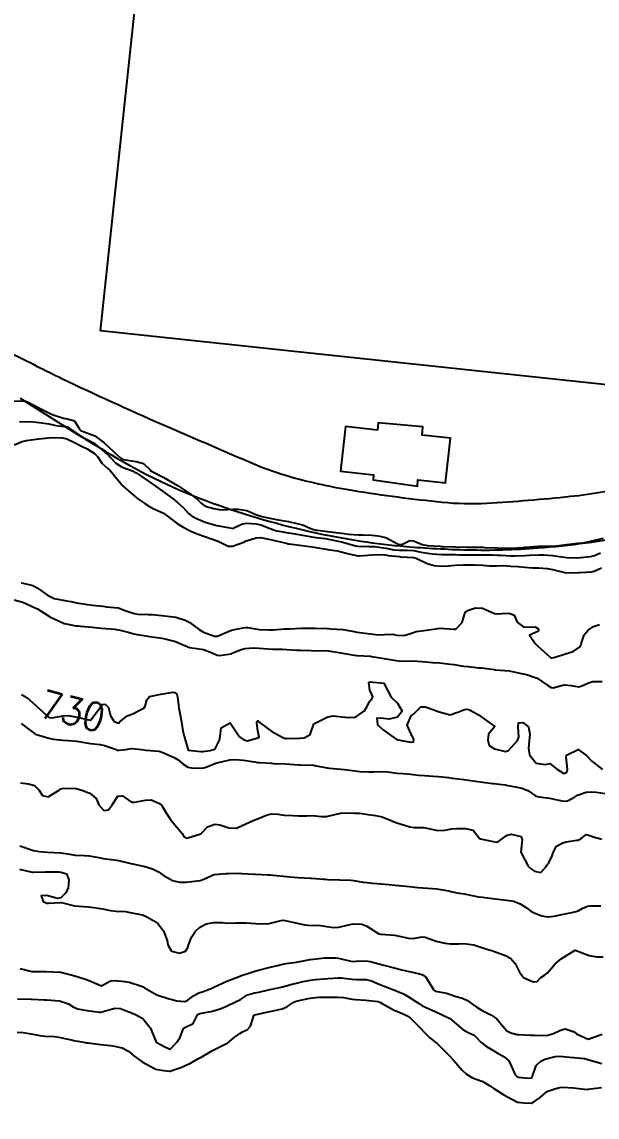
# Model space of a CAD drawing. Header units: metres. Extents: x 318500 to 325275, y 7408834 to 7428799.
# Drawn here: x 322682.9 to 322765.6, y 7417991.6 to 7418148.9 of the extents above; entities that cross this region are included whole.
import ezdxf
from ezdxf.enums import TextEntityAlignment as Align

# ---------------------------------------------------------------- set-up
doc = ezdxf.new("R2010")
doc.units = ezdxf.units.M
doc.header["$MEASUREMENT"] = 0
for name, color, linetype in [('Area Verde e de Lazer', 93, 'Continuous'), ('Cotas', 45, 'Continuous'), ('Curvas de Nivel 1m', 11, 'Continuous'), ('Curvas de Nivel 5m', 15, 'Continuous'), ('Edificações', 30, 'Continuous'), ('Vias Primárias', 230, 'Continuous')]:
    doc.layers.add(name, color=color, linetype=linetype)
doc.styles.add('Style-STANDARD', font='STANDARD.shx')

msp = doc.modelspace()

# ---------------------------------------------------------------- linework, layer by layer
at = {"layer": 'Area Verde e de Lazer'}
msp.add_lwpolyline([(322700.17, 7418160.2), (322796.28, 7418149.95), (322790.33, 7418094.26), (322694.23, 7418104.51)], close=True, dxfattribs=at)
at = {"layer": 'Curvas de Nivel 1m', "flags": 128}
for points, elevation in [([(322682.59, 7418091.44), (322683.43, 7418091.49), (322684.57, 7418091.44), (322685.43, 7418091.34), (322686.84, 7418091.15), (322687.43, 7418090.99), (322687.8, 7418090.9), (322689.43, 7418090.71), (322689.58, 7418090.66), (322689.76, 7418090.51), (322691.41, 7418089.36), (322693.15, 7418088.46), (322693.4, 7418088.32), (322694.07, 7418087.77), (322695.37, 7418086.66), (322695.58, 7418086.43), (322696.43, 7418085.48), (322697.36, 7418084.93), (322698.82, 7418084.39), (322699.35, 7418084.13), (322700.07, 7418083.64), (322701.33, 7418082.76), (322701.94, 7418082.34), (322703.31, 7418081.38), (322704.74, 7418080.31), (322705.29, 7418079.87), (322706.1, 7418079.11), (322706.87, 7418078.28), (322707.27, 7418077.97), (322707.91, 7418077.61), (322709.25, 7418077.04), (322710.93, 7418076.54), (322711.24, 7418076.48), (322712.8, 7418076.2), (322713.24, 7418076.12), (322713.29, 7418076.14), (322713.38, 7418076.19), (322714.62, 7418076.8), (322715.25, 7418076.89), (322716.6, 7418076.8), (322717.25, 7418076.64), (322718.6, 7418076.12), (322719.24, 7418075.87), (322719.56, 7418075.78), (322721.23, 7418075.5), (322721.92, 7418075.39), (322723.23, 7418075.15), (322724.3, 7418074.97), (322725.22, 7418074.83), (322726.57, 7418074.66), (322727.22, 7418074.55), (322729.06, 7418074.14), (322729.21, 7418074.1), (322729.71, 7418073.97), (322730.89, 7418073.64), (322731.21, 7418073.59), (322732.81, 7418073.53), (322733.21, 7418073.55), (322733.58, 7418073.54), (322735.2, 7418073.31), (322736.38, 7418073.06), (322737.2, 7418072.98), (322738.34, 7418072.99), (322739.2, 7418072.94), (322740.31, 7418072.71), (322741.2, 7418072.56), (322741.87, 7418072.48), (322743.2, 7418072.38), (322744.61, 7418072.36), (322745.2, 7418072.36), (322745.78, 7418072.35), (322747.2, 7418072.33), (322747.8, 7418072.33), (322749.2, 7418072.33), (322750.57, 7418072.32), (322751.2, 7418072.3), (322751.79, 7418072.27), (322753.2, 7418072.21), (322753.75, 7418072.21), (322755.2, 7418072.25), (322755.85, 7418072.28), (322757.2, 7418072.35), (322757.93, 7418072.33), (322759.2, 7418072.23), (322759.78, 7418072.15), (322761.2, 7418071.93), (322762.82, 7418071.91), (322763.2, 7418071.94), (322764.61, 7418072.1), (322765.2, 7418072.25), (322766.06, 7418072.64)], 726), ([(322681.85, 7418088.15), (322682.99, 7418088.6), (322683.4, 7418088.71), (322683.55, 7418088.74), (322685.4, 7418088.98), (322686.8, 7418089.15), (322687.41, 7418089.18), (322688.8, 7418089.13), (322689.41, 7418089), (322690.52, 7418088.49), (322691.39, 7418088.01), (322692.3, 7418087.56), (322693.38, 7418086.9), (322693.8, 7418086.45), (322694.43, 7418085.51), (322695.35, 7418084.67), (322695.49, 7418084.57), (322695.65, 7418084.43), (322697.14, 7418082.59), (322697.28, 7418082.4), (322697.32, 7418082.36), (322697.66, 7418082.05), (322699.29, 7418080.6), (322699.58, 7418080.38), (322700.62, 7418079.7), (322701.28, 7418079.27), (322701.88, 7418078.94), (322703.27, 7418078.34), (322703.31, 7418078.32), (322705.25, 7418076.84), (322706.1, 7418076.29), (322707.23, 7418075.72), (322708.12, 7418075.36), (322709.22, 7418074.96), (322711.15, 7418074.28), (322711.21, 7418074.26), (322711.32, 7418074.22), (322712.6, 7418073.6), (322713.2, 7418073.56), (322714.81, 7418074.17), (322715.08, 7418074.3), (322715.21, 7418074.36), (322716.58, 7418074.78), (322717.22, 7418074.8), (322718.83, 7418074.5), (322719.21, 7418074.41), (322720.52, 7418074.09), (322721.08, 7418073.95), (322721.21, 7418073.93), (322721.36, 7418073.92), (322723.21, 7418073.69), (322724.63, 7418073.46), (322725.2, 7418073.37), (322726.36, 7418073.17), (322727.2, 7418073.04), (322728.3, 7418072.89), (322729.2, 7418072.65), (322729.73, 7418072.51), (322731.19, 7418072.19), (322731.42, 7418072.18), (322733.19, 7418072.31), (322734.73, 7418072.37), (322735.19, 7418072.33), (322735.56, 7418072.26), (322737.19, 7418072.07), (322737.38, 7418072.06), (322739.19, 7418071.93), (322739.59, 7418071.84), (322741.18, 7418071.11), (322742.17, 7418070.81), (322743.17, 7418070.7), (322744.19, 7418070.76), (322745.18, 7418070.85), (322746.31, 7418070.88), (322747.18, 7418070.89), (322748.02, 7418070.89), (322749.18, 7418070.84), (322750.11, 7418070.77), (322751.18, 7418070.76), (322752.07, 7418070.78), (322753.18, 7418070.71), (322754.18, 7418070.64), (322755.17, 7418070.56), (322756.31, 7418070.48), (322757.17, 7418070.46), (322758.39, 7418070.37), (322759.17, 7418070.22), (322760.93, 7418069.79), (322761.16, 7418069.76), (322762.92, 7418069.78), (322763.16, 7418069.79), (322764.76, 7418069.91), (322765.17, 7418070), (322766.2, 7418070.46)], 727), ([(322682.83, 7418068.29), (322683.13, 7418068.26), (322684.5, 7418067.95), (322685.12, 7418067.61), (322686.61, 7418066.54), (322687.11, 7418066.28), (322687.56, 7418066.08), (322689.1, 7418065.76), (322689.98, 7418065.62), (322691.09, 7418065.41), (322692.37, 7418065.18), (322693.09, 7418065.11), (322694.59, 7418064.94), (322695.09, 7418064.87), (322696.79, 7418064.7), (322697.08, 7418064.61), (322697.62, 7418064.39), (322699.07, 7418063.92), (322699.64, 7418063.8), (322701.07, 7418063.76), (322701.67, 7418063.74), (322703.07, 7418063.61), (322703.84, 7418063.54), (322705.07, 7418063.36), (322706.4, 7418062.94), (322707.05, 7418062.59), (322707.52, 7418062.26), (322708.42, 7418061.62), (322709.04, 7418061.23), (322710.62, 7418060.64), (322711.03, 7418060.64), (322711.8, 7418060.97), (322713.04, 7418061.51), (322714.75, 7418061.86), (322715.05, 7418061.89), (322715.33, 7418061.88), (322717.04, 7418061.59), (322718.47, 7418061.54), (322719.04, 7418061.58), (322720.67, 7418061.71), (322721.05, 7418061.71), (322721.41, 7418061.71), (322723.05, 7418061.81), (322724.81, 7418061.8), (322725.05, 7418061.79), (322726.82, 7418061.77), (322727.05, 7418061.75), (322727.33, 7418061.71), (322729.05, 7418061.6), (322730.44, 7418061.36), (322731.04, 7418061.24), (322732.21, 7418061.1), (322733.04, 7418060.98), (322734.11, 7418060.84), (322735.04, 7418060.88), (322736.11, 7418060.95), (322737.04, 7418060.75), (322737.98, 7418060.8), (322739.04, 7418061.15), (322739.58, 7418061.3), (322741.05, 7418061.52), (322743.05, 7418061.79), (322744.93, 7418061.64), (322745.05, 7418061.63), (322745.16, 7418061.65), (322745.37, 7418061.76), (322746.21, 7418062.6), (322746.54, 7418063.75), (322746.68, 7418064.15), (322747.09, 7418064.36), (322748.11, 7418064.71), (322749.09, 7418064.67), (322750.85, 7418063.92), (322751.08, 7418063.85), (322752.81, 7418063.94), (322753.08, 7418063.92), (322753.64, 7418063.65), (322754.07, 7418062.65), (322755.06, 7418061.96), (322756.69, 7418061.99), (322757.06, 7418061.76), (322757.15, 7418061.69), (322757.16, 7418061.61), (322757.14, 7418061.52), (322757.06, 7418061.31), (322755.88, 7418060.79), (322756.68, 7418059.61), (322757.02, 7418059.25), (322758.88, 7418057.58), (322759, 7418057.52), (322759.34, 7418057.57), (322760.59, 7418057.97), (322761.01, 7418058.1), (322762.11, 7418058.45), (322763.02, 7418059.07), (322763.21, 7418059.35), (322763.27, 7418059.53), (322763.73, 7418060.84), (322764.29, 7418061.51), (322765.07, 7418062.04), (322765.92, 7418062.34)], 728), ([(322681.83, 7418065.88), (322683.09, 7418065.51), (322684.95, 7418064.69), (322685.08, 7418064.62), (322685.18, 7418064.56), (322687.06, 7418063.39), (322688.9, 7418062.51), (322689.01, 7418062.47), (322689.05, 7418062.45), (322690.69, 7418062.13), (322691.05, 7418062.11), (322691.43, 7418062.09), (322693.04, 7418061.92), (322694.39, 7418061.79), (322695.04, 7418061.74), (322696.27, 7418061.64), (322697.04, 7418061.53), (322698.21, 7418061.22), (322699.04, 7418061), (322699.56, 7418060.9), (322701.03, 7418060.64), (322701.29, 7418060.6), (322703.03, 7418060.36), (322703.28, 7418060.32), (322705.02, 7418059.87), (322705.76, 7418059.55), (322707.01, 7418059.04), (322708.42, 7418058.83), (322709.01, 7418058.71), (322710.3, 7418058.23), (322711, 7418057.94), (322711.32, 7418057.89), (322713, 7418058.13), (322713.05, 7418058.14), (322713.14, 7418058.19), (322714.46, 7418058.71), (322715.01, 7418058.87), (322716.17, 7418058.99), (322717.01, 7418058.94), (322718.31, 7418058.82), (322719.01, 7418058.8), (322720.33, 7418058.77), (322721.01, 7418058.74), (322722.42, 7418058.65), (322723.01, 7418058.62), (322724.48, 7418058.57), (322725.01, 7418058.56), (322726.44, 7418058.58), (322727.01, 7418058.54), (322728.74, 7418058.25), (322729, 7418058.2), (322730.42, 7418057.96), (322731, 7418057.86), (322731.09, 7418057.86), (322733, 7418057.76), (322733.17, 7418057.75), (322734.99, 7418057.42), (322735.55, 7418057.33), (322736.99, 7418057.12), (322737.77, 7418057.07), (322738.99, 7418057.09), (322739.76, 7418057.06), (322740.99, 7418056.96), (322741.91, 7418056.88), (322742.99, 7418056.8), (322744.07, 7418056.68), (322744.98, 7418056.56), (322746.37, 7418056.36), (322746.98, 7418056.28), (322748.57, 7418056.12), (322748.98, 7418056.09), (322750.81, 7418055.84), (322750.97, 7418055.82), (322752.97, 7418055.66), (322754.64, 7418055.3), (322754.97, 7418055.23), (322755.44, 7418055.15), (322756.97, 7418054.63), (322758.49, 7418053.58), (322758.95, 7418053.28), (322759.28, 7418053.24), (322760.46, 7418053.56), (322760.85, 7418053.65), (322760.95, 7418053.66), (322761.84, 7418053.54), (322762.95, 7418053.39), (322763.07, 7418053.4), (322763.37, 7418053.52), (322764.47, 7418053.99), (322764.96, 7418054.12), (322766.3, 7418054.14)], 729), ([(322682.86, 7418048.12), (322684.74, 7418046.66), (322684.84, 7418046.59), (322684.91, 7418046.56), (322686.83, 7418046.01), (322687.49, 7418045.87), (322688.83, 7418045.72), (322689.66, 7418045.67), (322690.83, 7418045.54), (322691.93, 7418045.36), (322692.82, 7418045.25), (322694.19, 7418045.07), (322694.82, 7418044.92), (322696.37, 7418044.41), (322696.7, 7418044.29), (322696.81, 7418044.27), (322696.93, 7418044.28), (322697.83, 7418044.39), (322698.69, 7418044.5), (322698.81, 7418044.51), (322700.15, 7418044.36), (322700.75, 7418044.29), (322700.81, 7418044.28), (322702.6, 7418044.11), (322702.81, 7418044.07), (322703.17, 7418043.95), (322704.8, 7418043.23), (322705.38, 7418042.88), (322706.12, 7418042.28), (322706.78, 7418041.85), (322707.32, 7418041.73), (322708.78, 7418041.7), (322709.25, 7418041.77), (322710.31, 7418042.22), (322710.65, 7418042.36), (322710.79, 7418042.39), (322711.02, 7418042.44), (322712.8, 7418042.86), (322713.56, 7418042.94), (322714.8, 7418042.83), (322716.36, 7418042.58), (322716.79, 7418042.52), (322717.14, 7418042.49), (322718.79, 7418042.38), (322719.06, 7418042.37), (322720.79, 7418042.29), (322722.71, 7418042.15), (322722.79, 7418042.14), (322722.87, 7418042.14), (322724.79, 7418042.11), (322724.86, 7418042.1), (322725.21, 7418042.02), (322726.79, 7418041.72), (322727.11, 7418041.67), (322728.78, 7418041.52), (322729.27, 7418041.48), (322730.78, 7418041.3), (322731.5, 7418041.21), (322732.78, 7418041.17), (322733.51, 7418041.18), (322734.78, 7418041.19), (322735.52, 7418041.14), (322736.78, 7418040.99), (322737.73, 7418040.91), (322738.77, 7418040.81), (322739.92, 7418040.68), (322740.77, 7418040.62), (322742.03, 7418040.55), (322742.77, 7418040.48), (322744.21, 7418040.33), (322744.77, 7418040.26), (322746.45, 7418040.06), (322746.76, 7418040.02), (322748.76, 7418039.71), (322750.57, 7418039.5), (322750.76, 7418039.48), (322752.36, 7418039.27), (322752.76, 7418039.2), (322754.07, 7418038.96), (322754.75, 7418038.83), (322755.61, 7418038.47), (322756.74, 7418037.69), (322756.81, 7418037.67), (322757.26, 7418037.59), (322758.74, 7418037.37), (322758.99, 7418037.32), (322760.73, 7418036.92), (322761.3, 7418036.97), (322762.3, 7418037.53), (322762.74, 7418037.8), (322764, 7418038.26), (322764.75, 7418038.3), (322765.49, 7418038.23), (322766.75, 7418038.03)], 731), ([(322682.75, 7418039.6), (322683.88, 7418039.44), (322684.74, 7418039.19), (322685.38, 7418038.55), (322685.92, 7418037.74), (322686.72, 7418037.56), (322688.32, 7418038.52), (322688.54, 7418038.7), (322688.73, 7418038.77), (322690.41, 7418038.81), (322690.73, 7418038.77), (322691.7, 7418038.47), (322692.44, 7418038.18), (322692.73, 7418038.08), (322693.61, 7418037.34), (322694.01, 7418036.44), (322694.7, 7418035.6), (322695.4, 7418035.72), (322695.9, 7418036.41), (322696.72, 7418037.64), (322697.39, 7418037.73), (322698.71, 7418036.82), (322699.12, 7418036.78), (322700.72, 7418037.1), (322701.5, 7418037.12), (322702.71, 7418036.59), (322703.03, 7418036.32), (322703.59, 7418035.42), (322704.29, 7418034.3), (322704.67, 7418033.85), (322705.96, 7418032.28), (322706.23, 7418031.86), (322706.64, 7418031.63), (322708.65, 7418032.24), (322709.62, 7418033.27), (322710.67, 7418033.64), (322711.36, 7418033.52), (322712.66, 7418033.1), (322713.77, 7418033.07), (322714.67, 7418033.48), (322715.12, 7418033.71), (322716.16, 7418034.15), (322716.53, 7418034.29), (322716.68, 7418034.34), (322717.94, 7418034.87), (322718.7, 7418035.12), (322719.73, 7418035.06), (322720.69, 7418034.91), (322721.88, 7418034.88), (322722.69, 7418034.84), (322723.89, 7418034.84), (322724.69, 7418034.88), (322725.95, 7418034.76), (322726.69, 7418034.72), (322727.71, 7418034.98), (322728.7, 7418035.23), (322729.42, 7418035.25), (322730.7, 7418035.23), (322731.42, 7418035.22), (322732.7, 7418035.03), (322733.72, 7418034.89), (322734.69, 7418034.68), (322736.68, 7418033.87), (322738.67, 7418033.24), (322739.34, 7418033.17), (322740.67, 7418033.14), (322741.8, 7418032.93), (322742.67, 7418032.75), (322743.68, 7418032.79), (322744.67, 7418032.97), (322745.4, 7418033.02), (322746.67, 7418033.04), (322747.75, 7418032.8), (322748.56, 7418031.71), (322748.66, 7418031.6), (322748.81, 7418031.55), (322750.65, 7418031.14), (322751.26, 7418031.06), (322752.11, 7418031.67), (322752.4, 7418031.92), (322752.66, 7418032.06), (322753.21, 7418032.2), (322754.66, 7418031.87), (322754.71, 7418031.68), (322754.73, 7418031.63), (322754.83, 7418031.46), (322754.63, 7418029.63), (322755.67, 7418027.61), (322756.16, 7418027.17), (322756.59, 7418026.9), (322757.49, 7418026.69), (322758.25, 7418027.58), (322758.41, 7418027.78), (322758.61, 7418027.99), (322759.11, 7418029.08), (322759.25, 7418029.57), (322759.74, 7418030.46), (322760.65, 7418030.97), (322761.12, 7418031.08), (322762.66, 7418031.34), (322762.82, 7418031.36), (322763.24, 7418031.51), (322764.01, 7418032.17), (322764.66, 7418031.96), (322765, 7418031.83), (322766.23, 7418031.48)], 732), ([(322682.67, 7418030.55), (322684.62, 7418029.88), (322685.46, 7418029.71), (322686.62, 7418029.6), (322687.59, 7418029.55), (322688.61, 7418029.51), (322689.77, 7418029.33), (322690.61, 7418029.2), (322691.93, 7418029.15), (322692.61, 7418029.1), (322694.25, 7418028.79), (322694.6, 7418028.73), (322696.54, 7418028.47), (322696.6, 7418028.45), (322696.83, 7418028.4), (322698.59, 7418027.99), (322699.07, 7418027.89), (322700.59, 7418027.56), (322701.7, 7418027.22), (322702.58, 7418026.81), (322703.26, 7418026.31), (322704.56, 7418025.54), (322705.58, 7418025.3), (322706.56, 7418025.33), (322707.76, 7418025.45), (322708.56, 7418025.57), (322709.06, 7418025.74), (322710.12, 7418026.22), (322710.42, 7418026.37), (322710.57, 7418026.42), (322712.23, 7418026.54), (322712.58, 7418026.55), (322714.16, 7418026.58), (322714.58, 7418026.57), (322716.26, 7418026.46), (322716.57, 7418026.44), (322718.31, 7418026.38), (322718.57, 7418026.36), (322720.5, 7418026.15), (322720.57, 7418026.15), (322721.41, 7418026.07), (322722.57, 7418025.98), (322724.4, 7418025.86), (322724.57, 7418025.86), (322726.32, 7418025.76), (322726.57, 7418025.73), (322726.85, 7418025.71), (322728.57, 7418025.62), (322730.2, 7418025.59), (322730.57, 7418025.57), (322731.96, 7418025.33), (322732.56, 7418025.24), (322733.32, 7418025.16), (322734.56, 7418025.07), (322735.66, 7418024.98), (322736.57, 7418024.9), (322737.63, 7418024.79), (322738.56, 7418024.68), (322739.83, 7418024.56), (322740.56, 7418024.5), (322741.95, 7418024.41), (322742.56, 7418024.35), (322744.28, 7418024.04), (322744.55, 7418023.98), (322745.73, 7418023.75), (322746.55, 7418023.61), (322746.71, 7418023.57), (322748.54, 7418023.22), (322749.1, 7418023.14), (322750.54, 7418022.97), (322751.35, 7418022.86), (322752.54, 7418022.74), (322753.61, 7418022.57), (322754.53, 7418022.2), (322755.42, 7418021.62), (322756.06, 7418021.15), (322756.51, 7418020.92), (322757.62, 7418020.48), (322758.51, 7418020.31), (322759.39, 7418020.44), (322760.51, 7418020.68), (322761.93, 7418020.95), (322762.52, 7418021.09), (322762.83, 7418021.2), (322763.43, 7418021.51), (322764.18, 7418021.85), (322764.53, 7418021.91), (322766.11, 7418021.89)], 733), ([(322682.58, 7418027.17), (322684.4, 7418026.73), (322684.57, 7418026.74), (322686.31, 7418026.8), (322686.57, 7418026.81), (322688.3, 7418026.78), (322688.57, 7418026.76), (322689.36, 7418026.5), (322689.71, 7418025.64), (322689.57, 7418024.49), (322689.27, 7418023.77), (322688.53, 7418023.04), (322688.07, 7418022.97), (322686.53, 7418023.39), (322685.72, 7418023.36), (322685.99, 7418022.54), (322686.52, 7418022.31), (322686.75, 7418022.29), (322688.52, 7418022.39), (322688.65, 7418022.38), (322690.51, 7418021.92), (322691.14, 7418021.84), (322692.51, 7418021.75), (322693.27, 7418021.68), (322694.51, 7418021.49), (322695.69, 7418021.23), (322696.5, 7418021.14), (322697.82, 7418021.07), (322698.5, 7418020.95), (322700.24, 7418020.61), (322700.49, 7418020.54), (322700.87, 7418020.34), (322701.9, 7418019.74), (322702.48, 7418019.36), (322703.31, 7418018.31), (322703.8, 7418016.95), (322703.93, 7418016.31), (322704.43, 7418015.38), (322705.6, 7418015.11), (322706.43, 7418015.41), (322706.78, 7418015.92), (322706.89, 7418016.26), (322707.3, 7418017.41), (322707.88, 7418018.25), (322708.48, 7418018.79), (322709.42, 7418019.3), (322710.48, 7418019.51), (322711.77, 7418019.49), (322712.48, 7418019.44), (322713.76, 7418019.45), (322714.48, 7418019.48), (322715.18, 7418019.46), (322716.48, 7418019.38), (322717.69, 7418019.33), (322718.48, 7418019.38), (322720.19, 7418019.79), (322720.49, 7418019.83), (322720.76, 7418019.8), (322722.48, 7418019.44), (322723.6, 7418019.16), (322724.48, 7418019.1), (322725.58, 7418019.12), (322726.48, 7418018.99), (322727.65, 7418018.81), (322728.48, 7418018.85), (322729.67, 7418019.15), (322730.48, 7418019.32), (322731.8, 7418019.25), (322732.48, 7418018.98), (322734.24, 7418017.9), (322734.47, 7418017.84), (322734.54, 7418017.83), (322736.47, 7418017.67), (322736.71, 7418017.63), (322738.46, 7418017.24), (322739.09, 7418017.2), (322740.46, 7418017.46), (322740.87, 7418017.41), (322742.46, 7418016.83), (322743.68, 7418016.54), (322744.45, 7418016.45), (322745.73, 7418016.46), (322746.45, 7418016.51), (322747.86, 7418016.3), (322748.45, 7418016.12), (322749.71, 7418015.69), (322750.28, 7418015.53), (322750.44, 7418015.48), (322750.71, 7418015.41), (322752.43, 7418014.78), (322753.15, 7418014.37), (322753.82, 7418013.64), (322754.4, 7418012.4), (322755, 7418011.62), (322756.38, 7418010.99), (322756.94, 7418011.04), (322757.49, 7418011.59), (322758.01, 7418011.96), (322758.4, 7418012.25), (322759.01, 7418012.97), (322759.53, 7418013.56), (322760.43, 7418014.27), (322762.44, 7418015.52), (322764.43, 7418014.76), (322765.51, 7418014.56), (322766.43, 7418014.59)], 734), ([(322682.33, 7418008.54), (322684.28, 7418008.51), (322684.33, 7418008.51), (322686.19, 7418008.4), (322686.33, 7418008.39), (322686.48, 7418008.38), (322688.33, 7418008.25), (322689.64, 7418007.81), (322690.32, 7418007.38), (322690.95, 7418007.1), (322692.31, 7418006.89), (322694.11, 7418006.63), (322694.31, 7418006.63), (322694.61, 7418006.72), (322696.32, 7418007.22), (322697.09, 7418007.16), (322698.31, 7418006.68), (322699.19, 7418006.36), (322700.3, 7418005.7), (322701.4, 7418004.33), (322702.25, 7418002.32), (322703.56, 7418001.62), (322704.24, 7418001.33), (322704.74, 7418001.79), (322705.16, 7418002.28), (322705.61, 7418002.93), (322706.14, 7418004.27), (322706.21, 7418004.34), (322706.28, 7418004.36), (322707.53, 7418005.01), (322708.17, 7418006.24), (322708.31, 7418006.36), (322708.5, 7418006.42), (322710.32, 7418006.78), (322711.41, 7418007.11), (322712.32, 7418007.49), (322713.74, 7418008.17), (322714.14, 7418008.35), (322714.33, 7418008.46), (322715.37, 7418009.12), (322716.35, 7418009.42), (322716.97, 7418009.51), (322718.36, 7418009.84), (322718.57, 7418009.9), (322719.5, 7418010.09), (322720.21, 7418010.23), (322720.36, 7418010.27), (322721.78, 7418010.65), (322722.37, 7418010.81), (322723.36, 7418011.06), (322724.38, 7418011.24), (322725.09, 7418011.31), (322726.38, 7418011.43), (322726.9, 7418011.48), (322728.38, 7418011.56), (322728.81, 7418011.55), (322730.38, 7418011.37), (322730.99, 7418011.34), (322732.38, 7418011.33), (322733.16, 7418011.13), (322734.37, 7418010.62), (322736.22, 7418009.87), (322736.32, 7418009.83), (322736.36, 7418009.82), (322737.75, 7418009.25), (322738.35, 7418008.92), (322740.05, 7418007.82), (322740.34, 7418007.64), (322740.69, 7418007.46), (322742.32, 7418006.73), (322744.23, 7418005.84), (322744.31, 7418005.79), (322744.36, 7418005.76), (322746.29, 7418004.16), (322747.04, 7418003.73), (322747.91, 7418003.35), (322748.27, 7418002.99), (322748.86, 7418002.3), (322749.7, 7418001.69), (322750.26, 7418001.37), (322750.97, 7418000.95), (322752.24, 7418000.23), (322752.9, 7417999.65), (322753.46, 7417998.39), (322753.82, 7417997.64), (322753.99, 7417997.42), (322754.2, 7417997.3), (322755.75, 7417997.16), (322756.2, 7417997.2), (322756.31, 7417997.49), (322756.34, 7417997.6), (322756.84, 7417998.97), (322757.47, 7417999.59), (322757.98, 7417999.83), (322758.23, 7417999.91), (322759.53, 7418000.27), (322760.24, 7418000.33), (322761.61, 7418000.16), (322762.24, 7418000.1), (322763.76, 7417999.98), (322764.24, 7417999.85), (322765.39, 7417999.48), (322766.23, 7417999.24)], 736), ([(322682.27, 7418003.77), (322683.12, 7418003.73), (322684.26, 7418003.51), (322685.53, 7418003.27), (322686.26, 7418003.19), (322687.65, 7418003.13), (322688.26, 7418003.03), (322688.69, 7418002.94), (322690.25, 7418002.6), (322690.36, 7418002.58), (322690.99, 7418002.47), (322692.06, 7418002.27), (322692.25, 7418002.24), (322692.47, 7418002.22), (322694.25, 7418001.99), (322695.67, 7418001.83), (322696.24, 7418001.77), (322697.37, 7418001.52), (322698.24, 7418001.03), (322699.04, 7418000.36), (322700.22, 7417999.51), (322702, 7417998.52), (322702.2, 7417998.45), (322702.94, 7417998.31), (322704.2, 7417998.16), (322704.31, 7417998.17), (322704.61, 7417998.29), (322705.78, 7417998.7), (322706.21, 7417998.86), (322707.15, 7417999.32), (322708.23, 7417999.93), (322708.43, 7418000.03), (322708.81, 7418000.23), (322710.24, 7418001.08), (322710.98, 7418001.46), (322712.25, 7418002.06), (322712.46, 7418002.19), (322713.45, 7418002.99), (322714.27, 7418003.58), (322714.64, 7418003.79), (322715.35, 7418004.14), (322715.8, 7418004.63), (322716.25, 7418006.14), (322716.27, 7418006.18), (322716.31, 7418006.21), (322716.41, 7418006.23), (322718.32, 7418006.66), (322719.05, 7418006.83), (322720.32, 7418007.13), (322720.98, 7418007.42), (322722.03, 7418008.06), (322722.23, 7418008.16), (322722.33, 7418008.19), (322723.82, 7418008.55), (322724.34, 7418008.66), (322725.56, 7418008.8), (322726.34, 7418008.8), (322727.56, 7418008.77), (322728.35, 7418008.79), (322729.13, 7418008.75), (322730.35, 7418008.51), (322730.85, 7418008.45), (322732.34, 7418008.35), (322734.11, 7418008.14), (322734.34, 7418008.08), (322734.47, 7418008.02), (322734.72, 7418007.89), (322736.33, 7418006.99), (322737.81, 7418006.36), (322738.31, 7418006.11), (322738.7, 7418005.84), (322740.29, 7418004.24), (322740.69, 7418003.81), (322741.48, 7418003.01), (322742.27, 7418002.38), (322742.59, 7418002.11), (322742.91, 7418001.78), (322744.24, 7418000.48), (322744.95, 7417999.75), (322746.21, 7417998.3), (322746.81, 7417997.73), (322747.68, 7417997.2), (322748.19, 7417997.02), (322749.15, 7417996.66), (322750.18, 7417996.07), (322750.74, 7417995.67), (322752.17, 7417994.76), (322754.05, 7417993.73), (322754.15, 7417993.7), (322755.07, 7417993.62), (322756.15, 7417993.54), (322756.2, 7417993.55), (322756.27, 7417993.6), (322757.38, 7417994.37), (322758.17, 7417995.05), (322758.49, 7417995.26), (322759.35, 7417995.56), (322760.18, 7417995.82), (322760.49, 7417995.85), (322762.18, 7417995.78), (322764.14, 7417995.54), (322764.18, 7417995.54), (322764.23, 7417995.55), (322766.18, 7417995.82)], 737)]:
    msp.add_lwpolyline(points, dxfattribs=dict(at, elevation=elevation))
at = {"layer": 'Curvas de Nivel 5m', "flags": 128}
for points, elevation in [([(322681.63, 7418094.46), (322683.48, 7418094.41), (322683.74, 7418094.32), (322685.46, 7418093.42), (322687.22, 7418092.54), (322687.45, 7418092.45), (322688.9, 7418091.97), (322689.44, 7418091.89), (322690.51, 7418091.56), (322691.16, 7418090.48), (322691.43, 7418090.21), (322691.88, 7418090.02), (322693.41, 7418089.42), (322694.76, 7418088.44), (322695.39, 7418087.87), (322696.94, 7418086.41), (322697.16, 7418086.2), (322697.37, 7418086.08), (322697.8, 7418085.96), (322699.36, 7418085.75), (322700.43, 7418085.43), (322701.35, 7418084.52), (322701.42, 7418084.42), (322701.55, 7418084.35), (322703.34, 7418083.42), (322705.29, 7418082.3), (322705.32, 7418082.28), (322705.38, 7418082.24), (322707.3, 7418080.95), (322708.16, 7418080.26), (322708.74, 7418079.71), (322709.28, 7418079.34), (322710.54, 7418078.97), (322711.28, 7418078.84), (322711.88, 7418078.82), (322713.28, 7418078.89), (322714, 7418078.91), (322715.28, 7418078.69), (322716.54, 7418078.15), (322717.27, 7418077.87), (322717.63, 7418077.77), (322719.26, 7418077.44), (322720.04, 7418077.31), (322721.26, 7418077.11), (322722.46, 7418076.85), (322723.25, 7418076.64), (322724.69, 7418076.04), (322725.24, 7418075.88), (322725.4, 7418075.86), (322727.23, 7418075.62), (322727.66, 7418075.57), (322729.23, 7418075.4), (322729.88, 7418075.32), (322731.23, 7418075.22), (322731.97, 7418075.2), (322733.23, 7418075.14), (322734.07, 7418075.07), (322735.22, 7418074.81), (322736.99, 7418073.87), (322737.15, 7418073.81), (322737.21, 7418073.81), (322737.62, 7418073.86), (322738.67, 7418074.4), (322739.22, 7418074.35), (322740.45, 7418073.83), (322741.21, 7418073.68), (322742.97, 7418073.56), (322743.21, 7418073.55), (322743.46, 7418073.53), (322745.21, 7418073.46), (322746.9, 7418073.44), (322747.21, 7418073.44), (322748.9, 7418073.41), (322749.21, 7418073.41), (322749.51, 7418073.4), (322751.21, 7418073.35), (322752.82, 7418073.28), (322753.21, 7418073.29), (322754.97, 7418073.4), (322755.21, 7418073.42), (322757.16, 7418073.56), (322757.21, 7418073.56), (322759.2, 7418073.57), (322759.37, 7418073.58), (322761.22, 7418073.84), (322762.75, 7418074.01), (322763.23, 7418074.03), (322763.82, 7418074.12), (322765.23, 7418074.45), (322766.5, 7418074.75)], 725), ([(322682.91, 7418052.25), (322683.64, 7418051.85), (322684.89, 7418050.74), (322685.1, 7418050.56), (322686.87, 7418048.98), (322687.24, 7418048.9), (322688.88, 7418049.21), (322689.6, 7418049.23), (322690.88, 7418048.99), (322692.75, 7418048.58), (322692.87, 7418048.62), (322694.22, 7418050.44), (322694.49, 7418050.84), (322694.9, 7418050.88), (322695.41, 7418050.42), (322695.68, 7418049.22), (322696.2, 7418048.41), (322696.87, 7418048.16), (322696.99, 7418048.28), (322697.07, 7418048.4), (322698.07, 7418049.2), (322698.88, 7418049.49), (322700.52, 7418050.36), (322700.67, 7418050.57), (322700.91, 7418051.48), (322701.28, 7418051.98), (322702.92, 7418052.32), (322704.64, 7418052.59), (322704.92, 7418052.54), (322705.18, 7418052.3), (322705.3, 7418051.91), (322705.49, 7418050.29), (322705.72, 7418049.13), (322705.86, 7418048.29), (322706.07, 7418047.06), (322706.27, 7418046.28), (322706.81, 7418044.27), (322708.65, 7418044.08), (322708.81, 7418044.08), (322708.95, 7418044.1), (322709.97, 7418044.23), (322710.62, 7418044.42), (322710.82, 7418044.67), (322711.35, 7418045.7), (322711.44, 7418046.21), (322711.59, 7418047.48), (322712.87, 7418048.19), (322714.19, 7418046.17), (322714.83, 7418045.74), (322715.36, 7418045.63), (322716.84, 7418046.05), (322716.9, 7418046.08), (322717.02, 7418046.14), (322716.85, 7418047.07), (322716.68, 7418048.14), (322716.7, 7418048.32), (322716.87, 7418048.48), (322717.04, 7418048.31), (322717.2, 7418048.14), (322718.85, 7418046.93), (322720.45, 7418046.09), (322720.84, 7418045.96), (322720.97, 7418045.94), (322722.84, 7418045.98), (322722.91, 7418045.99), (322723.48, 7418046.05), (322724.37, 7418046.52), (322724.87, 7418048.03), (322726.88, 7418049.06), (322727.69, 7418049.19), (322728.88, 7418049.07), (322729.85, 7418048.94), (322730.88, 7418049.02), (322732.16, 7418049.93), (322732.45, 7418050.38), (322732.91, 7418051.31), (322733.19, 7418051.64), (322733.34, 7418051.92), (322732.93, 7418052.91), (322732.77, 7418053.92), (322732.95, 7418054.1), (322734.95, 7418053.9), (322735.99, 7418051.88), (322736.91, 7418051.02), (322737.59, 7418049.86), (322736.88, 7418049.01), (322735.71, 7418048.72), (322734.88, 7418048.81), (322733.93, 7418048.86), (322734.04, 7418047.91), (322734.86, 7418047.2), (322736.71, 7418045.87), (322736.84, 7418045.8), (322736.93, 7418045.77), (322738.83, 7418045.42), (322739.18, 7418045.49), (322739.23, 7418045.84), (322738.85, 7418046.57), (322738.3, 7418047.85), (322738.88, 7418049.2), (322739.23, 7418049.49), (322739.6, 7418049.83), (322740.23, 7418050.49), (322740.9, 7418050.49), (322742.89, 7418049.79), (322744.46, 7418049.34), (322744.89, 7418049.51), (322745.07, 7418049.58), (322745.56, 7418049.75), (322746.51, 7418050.12), (322746.9, 7418050.17), (322747.23, 7418050.07), (322747.87, 7418049.73), (322748.53, 7418049.35), (322748.89, 7418049.12), (322750.87, 7418047.68), (322749.99, 7418046.55), (322749.86, 7418045.69), (322750.07, 7418044.93), (322750.83, 7418044.45), (322752.39, 7418044.1), (322752.83, 7418044.22), (322754.16, 7418045.64), (322754.34, 7418046.14), (322754.25, 7418047.64), (322754.3, 7418048.22), (322754.88, 7418048.24), (322755.71, 7418047.62), (322755.89, 7418046.57), (322755.79, 7418045.62), (322755.74, 7418044.53), (322755.86, 7418043.61), (322756.8, 7418042.42), (322758.16, 7418042.22), (322758.8, 7418042.36), (322759.72, 7418041.57), (322760.78, 7418040.92), (322761.2, 7418041.12), (322761.33, 7418041.54), (322761.11, 7418043.25), (322761.18, 7418043.54), (322762.83, 7418044.38), (322764.06, 7418043.51), (322764.81, 7418042.7), (322766.36, 7418041.48)], 730), ([(322682.71, 7418012.9), (322684, 7418012.57), (322684.39, 7418012.48), (322684.47, 7418012.47), (322686.39, 7418012.49), (322686.43, 7418012.49), (322688.39, 7418012.39), (322688.53, 7418012.37), (322690.38, 7418011.88), (322691.18, 7418011.66), (322692.37, 7418011.3), (322694.36, 7418010.43), (322695.68, 7418011.11), (322696.37, 7418011.2), (322697.71, 7418011.04), (322698.37, 7418010.92), (322700.12, 7418010.35), (322700.36, 7418010.26), (322700.56, 7418010.14), (322702.34, 7418009.11), (322704.08, 7418008.55), (322704.33, 7418008.5), (322705.22, 7418008.28), (322706.33, 7418008.14), (322706.65, 7418008.27), (322707.61, 7418008.99), (322708.35, 7418009.39), (322708.97, 7418009.61), (322710.36, 7418010.15), (322710.4, 7418010.17), (322710.51, 7418010.22), (322711.76, 7418010.8), (322712.37, 7418011.07), (322713.17, 7418011.39), (322714.39, 7418011.85), (322714.61, 7418011.93), (322715.27, 7418012.15), (322716.1, 7418012.44), (322716.39, 7418012.53), (322716.93, 7418012.66), (322718.4, 7418013.05), (322719.65, 7418013.34), (322720.4, 7418013.51), (322720.88, 7418013.6), (322722.41, 7418013.81), (322723.65, 7418014.04), (322724.26, 7418014.18), (322724.41, 7418014.21), (322726.01, 7418014.41), (322726.42, 7418014.44), (322727.97, 7418014.44), (322728.42, 7418014.39), (322730.18, 7418013.95), (322730.37, 7418013.91), (322730.41, 7418013.9), (322730.95, 7418013.94), (322732.42, 7418014), (322732.99, 7418013.91), (322734.41, 7418013.51), (322734.92, 7418013.38), (322736.41, 7418013), (322737.54, 7418012.72), (322738.4, 7418012.52), (322740.07, 7418012.15), (322740.39, 7418012.06), (322740.89, 7418011.81), (322741.68, 7418010.49), (322742.14, 7418009.79), (322742.25, 7418009.69), (322742.36, 7418009.65), (322743.96, 7418009.37), (322744.35, 7418009.24), (322745.19, 7418008.91), (322746.35, 7418008.61), (322746.95, 7418008.33), (322747.74, 7418007.72), (322748.33, 7418007.32), (322749.18, 7418006.84), (322750.32, 7418006.24), (322751.15, 7418005.67), (322752.29, 7418004.33), (322752.6, 7418003.97), (322753.2, 7418003.65), (322754.07, 7418003.43), (322754.28, 7418003.4), (322756.02, 7418003.35), (322756.28, 7418003.34), (322756.56, 7418003.32), (322758.28, 7418003.26), (322759.33, 7418003.56), (322760.29, 7418004.06), (322760.98, 7418004.23), (322762.28, 7418003.8), (322762.6, 7418003.52), (322764.27, 7418002.74), (322766.28, 7418003.47)], 735)]:
    msp.add_lwpolyline(points, dxfattribs=dict(at, elevation=elevation))
at = {"layer": 'Edificações'}
msp.add_lwpolyline([(322734.02, 7418090.25), (322729.42, 7418090.77), (322728.7, 7418084.36), (322733.44, 7418083.83), (322733.4, 7418083.12), (322739.76, 7418082.21), (322739.84, 7418083.12), (322743.78, 7418082.68), (322744.49, 7418089.09), (322740.42, 7418089.54), (322740.53, 7418090.7), (322734.12, 7418091.29), (322734.04, 7418090.25)], dxfattribs=at)
at = {"layer": 'Vias Primárias'}
for points in [[(323715.64, 7420145.55, 0), (323709.04, 7420132.94)], [(323831.09, 7420001.79, 0), (323833.84, 7420008.44, 0.220888)], [(322871.76, 7418055.65, 0.000002), (322880.94, 7418048.89, -0.018146)], [(322771.48, 7418082.42, -0.035555), (322761.73, 7418080.69, -0.012022), (322749.72, 7418079.72, -0.039418), (322743.31, 7418079.86, -0.014537), (322730.65, 7418081.52, -0.027057), (322721.7, 7418083.46, -0.034737), (322716.16, 7418085.4, -0.00065), (322703.97, 7418090.66, -0.008436), (322689.6, 7418097.18, -0.006941), (322685.98, 7418098.96, 0.003629), (322679.69, 7418102.1, 0.043551)], [(322682.7, 7418094.85), (322690.48, 7418089.91, -0.000252), (322695.72, 7418086.75, 0.048891), (322710.34, 7418079.77, 0.033451), (322725.19, 7418075.49, 0.032009), (322738.13, 7418073.54, 0.015368), (322746.96, 7418073.05, 0.025537), (322757.08, 7418073.32, 0.028019), (322770.77, 7418075.16, 0.031338)]]:
    msp.add_lwpolyline(points, format="xyb", dxfattribs=at)

# ---------------------------------------------------------------- texts
at = {"layer": 'Cotas', "style": 'Style-STANDARD'}
msp.add_text('730', height=4, rotation=345.876, dxfattribs=at).set_placement((322690.22, 7418049.9, 730), align=Align.MIDDLE_CENTER)

doc.saveas('drawing.dxf')
